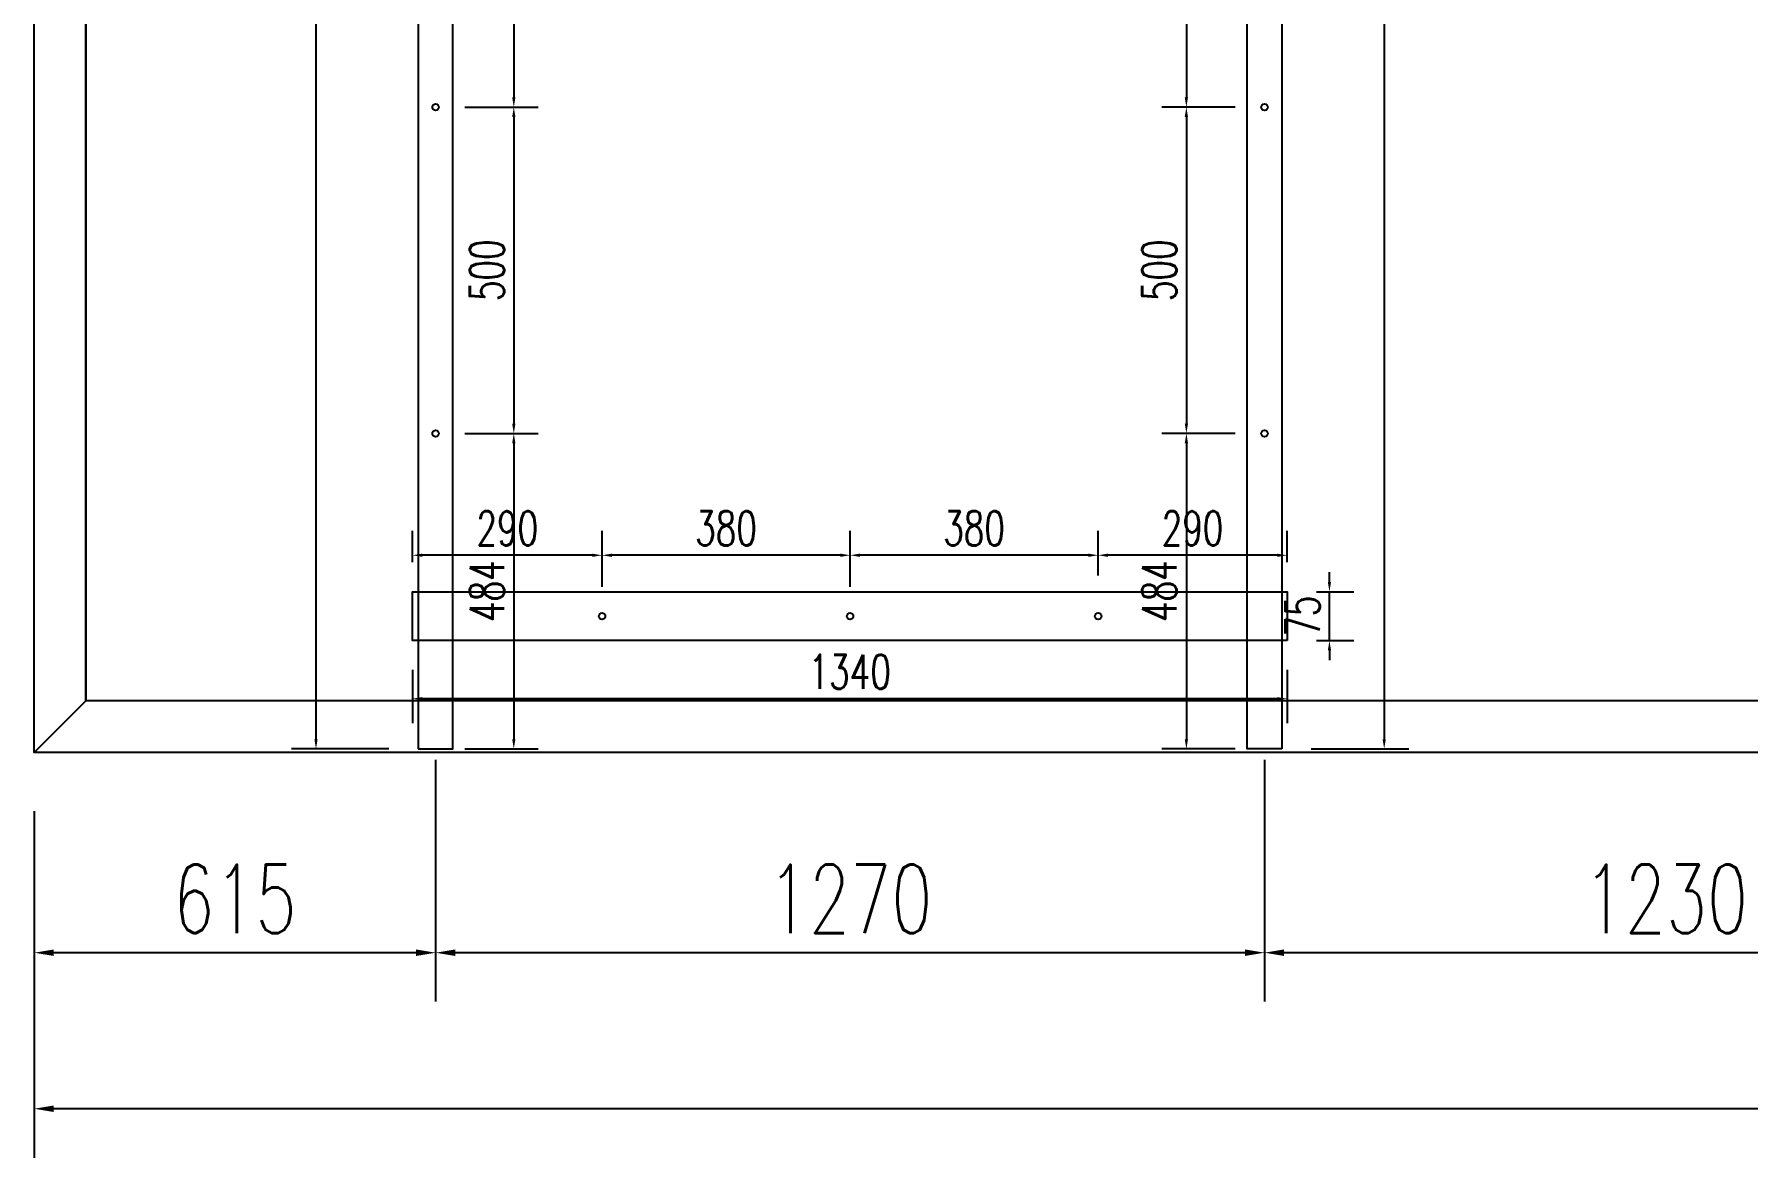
# Model space of a CAD drawing. Header units: millimetres. Extents: x 20612 to 158249, y -13511 to 156976.
# Drawn here: x 47063 to 49688, y 4858 to 6579 of the extents above; entities that cross this region are included whole.
import ezdxf

# ---------------------------------------------------------------- set-up
doc = ezdxf.new("R2010")
doc.units = ezdxf.units.MM
doc.header["$LTSCALE"] = 10
doc.layers.add('W-bridge approach引桥', color=4, linetype='Continuous')
doc.layers.add('W-STEEL_FRAME钢架', color=3, linetype='Continuous')
doc.styles.add('STANDARD_T3', font='simplex.shx', dxfattribs={"width": 0.7, "bigfont": 'hztxt.shx'})
doc.dimstyles.new('W&&15', dxfattribs={"dimtxt": 52.5, "dimasz": 15, "dimexe": 37.5, "dimexo": 45, "dimgap": 15, "dimtad": 1, "dimdec": 0, "dimzin": 0, "dimdsep": 46, "dimtxsty": 'STANDARD_T3', "dimcen": 0.09, "dimclrd": 1, "dimclre": 1, "dimclrt": 7, "dimazin": 2, "dimtfac": 1, "dimtdec": 0, "dimtix": 1, "dimtmove": 2, "dimatfit": 3, "dimfxl": 100, "dimtolj": 1, "dimtzin": 0, "dimarcsym": 0})
doc.dimstyles.new('W&&30', dxfattribs={"dimtxt": 105, "dimasz": 30, "dimexe": 75, "dimexo": 90, "dimgap": 30, "dimtad": 1, "dimdec": 0, "dimzin": 0, "dimdsep": 46, "dimtxsty": 'STANDARD_T3', "dimcen": 0.09, "dimclrd": 1, "dimclre": 1, "dimclrt": 7, "dimazin": 2, "dimtfac": 1, "dimtdec": 0, "dimtix": 1, "dimtmove": 2, "dimatfit": 3, "dimfxl": 100, "dimtolj": 1, "dimtzin": 0, "dimarcsym": 0})

# ---------------------------------------------------------------- blocks, each defined once
blk = doc.blocks.new('*D564')
at = {"color": 1, "lineweight": -2, "transparency": 16777216}
for p, q in [((48947.7, 5467.4), (48947.7, 5096.7)), ((50177.7, 5467.4), (50177.7, 5096.7)), ((50147.7, 5171.7), (48977.7, 5171.7))]:
    blk.add_line(p, q, dxfattribs=at)
at = {"color": 1, "transparency": 16777216}
for points in [[(48977.7, 5176.7), (48977.7, 5166.7), (48947.7, 5171.7)], [(50147.7, 5176.7), (50147.7, 5166.7), (50177.7, 5171.7)]]:
    blk.add_solid(points, dxfattribs=at)
at = {"layer": 'Defpoints', "color": 0, "transparency": 16777216}
for p in [(48947.7, 5557.4), (50177.7, 5557.4), (48947.7, 5171.7)]:
    blk.add_point(p, dxfattribs=at)
at = {"color": 7, "transparency": 16777216, "insert": (49562.7, 5254.2), "char_height": 105, "attachment_point": 5, "style": 'STANDARD_T3'}
blk.add_mtext('\\A1;1230', dxfattribs=at)
blk = doc.blocks.new('*D565')
at = {"color": 1, "lineweight": -2, "transparency": 16777216}
for p, q in [((47677.7, 5467.4), (47677.7, 5096.7)), ((48947.7, 5467.4), (48947.7, 5096.7)), ((48917.7, 5171.7), (47707.7, 5171.7))]:
    blk.add_line(p, q, dxfattribs=at)
at = {"color": 1, "transparency": 16777216}
for points in [[(47707.7, 5176.7), (47707.7, 5166.7), (47677.7, 5171.7)], [(48917.7, 5176.7), (48917.7, 5166.7), (48947.7, 5171.7)]]:
    blk.add_solid(points, dxfattribs=at)
at = {"layer": 'Defpoints', "color": 0, "transparency": 16777216}
for p in [(47677.7, 5557.4), (48947.7, 5557.4), (47677.7, 5171.7)]:
    blk.add_point(p, dxfattribs=at)
at = {"color": 7, "transparency": 16777216, "insert": (48312.7, 5254.2), "char_height": 105, "attachment_point": 5, "style": 'STANDARD_T3'}
blk.add_mtext('\\A1;1270', dxfattribs=at)
blk = doc.blocks.new('*D636')
at = {"color": 1, "lineweight": -2, "transparency": 16777216}
for p, q in [((47677.7, 5467.4), (47677.7, 5096.7)), ((47062.7, 5388.4), (47062.7, 5096.7)), ((47647.7, 5171.7), (47092.7, 5171.7))]:
    blk.add_line(p, q, dxfattribs=at)
at = {"color": 1, "transparency": 16777216}
for points in [[(47092.7, 5176.7), (47092.7, 5166.7), (47062.7, 5171.7)], [(47647.7, 5176.7), (47647.7, 5166.7), (47677.7, 5171.7)]]:
    blk.add_solid(points, dxfattribs=at)
at = {"layer": 'Defpoints', "color": 0, "transparency": 16777216}
for p in [(47677.7, 5557.4), (47062.7, 5478.4), (47062.7, 5171.7)]:
    blk.add_point(p, dxfattribs=at)
at = {"color": 7, "transparency": 16777216, "insert": (47370.2, 5254.2), "char_height": 105, "attachment_point": 5, "style": 'STANDARD_T3'}
blk.add_mtext('\\A1;615', dxfattribs=at)
blk = doc.blocks.new('*D637')
at = {"color": 1, "lineweight": -2, "transparency": 16777216}
for p, q in [((47062.7, 5388.4), (47062.7, 4857.6)), ((57042.7, 5388.4), (57042.7, 4857.6)), ((57012.7, 4932.6), (47092.7, 4932.6))]:
    blk.add_line(p, q, dxfattribs=at)
at = {"color": 1, "transparency": 16777216}
for points in [[(47092.7, 4937.6), (47092.7, 4927.6), (47062.7, 4932.6)], [(57012.7, 4937.6), (57012.7, 4927.6), (57042.7, 4932.6)]]:
    blk.add_solid(points, dxfattribs=at)
at = {"layer": 'Defpoints', "color": 0, "transparency": 16777216}
for p in [(47062.7, 5478.4), (57042.7, 5478.4), (47062.7, 4932.6)]:
    blk.add_point(p, dxfattribs=at)
at = {"color": 7, "transparency": 16777216, "insert": (52052.7, 5015.1), "char_height": 105, "attachment_point": 5, "style": 'STANDARD_T3'}
blk.add_mtext('\\A1;9980', dxfattribs=at)
blk = doc.blocks.new('*D619')
at = {"layer": 'Defpoints', "color": 0, "transparency": 16777216}
for p in [(47642.2, 5649.9), (48982.2, 5649.9), (47642.2, 5560.9)]:
    blk.add_point(p, dxfattribs=at)
at = {"layer": 'W-bridge approach引桥', "color": 1, "lineweight": -2, "transparency": 16777216}
for p, q in [((47642.2, 5604.9), (47642.2, 5523.4)), ((48982.2, 5604.9), (48982.2, 5523.4)), ((48967.2, 5560.9), (47657.2, 5560.9))]:
    blk.add_line(p, q, dxfattribs=at)
at = {"layer": 'W-bridge approach引桥', "color": 1, "transparency": 16777216}
for points in [[(47657.2, 5563.4), (47657.2, 5558.4), (47642.2, 5560.9)], [(48967.2, 5563.4), (48967.2, 5558.4), (48982.2, 5560.9)]]:
    blk.add_solid(points, dxfattribs=at)
at = {"layer": 'W-bridge approach引桥', "color": 7, "transparency": 16777216, "insert": (48312.2, 5602.1), "char_height": 52.5, "attachment_point": 5, "style": 'STANDARD_T3'}
blk.add_mtext('\\A1;1340', dxfattribs=at)
blk = doc.blocks.new('*D693')
at = {"layer": 'Defpoints', "color": 0, "transparency": 16777216}
for p in [(48692.7, 5780.7), (48982.2, 5724.9), (48692.7, 5704.9)]:
    blk.add_point(p, dxfattribs=at)
at = {"layer": 'W-bridge approach引桥', "color": 1, "lineweight": -2, "transparency": 16777216}
for p, q in [((48692.7, 5749.9), (48692.7, 5818.2)), ((48982.2, 5769.9), (48982.2, 5818.2)), ((48967.2, 5780.7), (48707.7, 5780.7))]:
    blk.add_line(p, q, dxfattribs=at)
at = {"layer": 'W-bridge approach引桥', "color": 1, "transparency": 16777216}
for points in [[(48707.7, 5783.2), (48707.7, 5778.2), (48692.7, 5780.7)], [(48967.2, 5783.2), (48967.2, 5778.2), (48982.2, 5780.7)]]:
    blk.add_solid(points, dxfattribs=at)
at = {"layer": 'W-bridge approach引桥', "color": 7, "transparency": 16777216, "insert": (48837.5, 5822), "char_height": 52.5, "attachment_point": 5, "style": 'STANDARD_T3'}
blk.add_mtext('\\A1;290', dxfattribs=at)
blk = doc.blocks.new('*D694')
at = {"layer": 'Defpoints', "color": 0, "transparency": 16777216}
for p in [(48312.7, 5780.7), (48692.7, 5704.9), (48312.7, 5687.4)]:
    blk.add_point(p, dxfattribs=at)
at = {"layer": 'W-bridge approach引桥', "color": 1, "lineweight": -2, "transparency": 16777216}
for p, q in [((48312.7, 5732.4), (48312.7, 5818.2)), ((48692.7, 5749.9), (48692.7, 5818.2)), ((48677.7, 5780.7), (48327.7, 5780.7))]:
    blk.add_line(p, q, dxfattribs=at)
at = {"layer": 'W-bridge approach引桥', "color": 1, "transparency": 16777216}
for points in [[(48327.7, 5783.2), (48327.7, 5778.2), (48312.7, 5780.7)], [(48677.7, 5783.2), (48677.7, 5778.2), (48692.7, 5780.7)]]:
    blk.add_solid(points, dxfattribs=at)
at = {"layer": 'W-bridge approach引桥', "color": 7, "transparency": 16777216, "insert": (48502.7, 5822), "char_height": 52.5, "attachment_point": 5, "style": 'STANDARD_T3'}
blk.add_mtext('\\A1;380', dxfattribs=at)
blk = doc.blocks.new('*D695')
at = {"layer": 'Defpoints', "color": 0, "transparency": 16777216}
for p in [(47932.7, 5780.7), (47932.7, 5687.4), (48312.7, 5687.4)]:
    blk.add_point(p, dxfattribs=at)
at = {"layer": 'W-bridge approach引桥', "color": 1, "lineweight": -2, "transparency": 16777216}
for p, q in [((47932.7, 5732.4), (47932.7, 5818.2)), ((48312.7, 5732.4), (48312.7, 5818.2)), ((48297.7, 5780.7), (47947.7, 5780.7))]:
    blk.add_line(p, q, dxfattribs=at)
at = {"layer": 'W-bridge approach引桥', "color": 1, "transparency": 16777216}
for points in [[(47947.7, 5783.2), (47947.7, 5778.2), (47932.7, 5780.7)], [(48297.7, 5783.2), (48297.7, 5778.2), (48312.7, 5780.7)]]:
    blk.add_solid(points, dxfattribs=at)
at = {"layer": 'W-bridge approach引桥', "color": 7, "transparency": 16777216, "insert": (48122.7, 5822), "char_height": 52.5, "attachment_point": 5, "style": 'STANDARD_T3'}
blk.add_mtext('\\A1;380', dxfattribs=at)
blk = doc.blocks.new('*D696')
at = {"layer": 'Defpoints', "color": 0, "transparency": 16777216}
for p in [(47642.2, 5780.7), (47642.2, 5724.9), (47932.7, 5687.4)]:
    blk.add_point(p, dxfattribs=at)
at = {"layer": 'W-bridge approach引桥', "color": 1, "lineweight": -2, "transparency": 16777216}
for p, q in [((47642.2, 5769.9), (47642.2, 5818.2)), ((47932.7, 5732.4), (47932.7, 5818.2)), ((47917.7, 5780.7), (47657.2, 5780.7))]:
    blk.add_line(p, q, dxfattribs=at)
at = {"layer": 'W-bridge approach引桥', "color": 1, "transparency": 16777216}
for points in [[(47657.2, 5783.2), (47657.2, 5778.2), (47642.2, 5780.7)], [(47917.7, 5783.2), (47917.7, 5778.2), (47932.7, 5780.7)]]:
    blk.add_solid(points, dxfattribs=at)
at = {"layer": 'W-bridge approach引桥', "color": 7, "transparency": 16777216, "insert": (47787.5, 5822), "char_height": 52.5, "attachment_point": 5, "style": 'STANDARD_T3'}
blk.add_mtext('\\A1;290', dxfattribs=at)
blk = doc.blocks.new('*D585')
at = {"layer": 'Defpoints', "color": 0, "transparency": 16777216}
for p in [(48982.2, 5724.9), (49047.2, 5724.9), (48982.2, 5649.9)]:
    blk.add_point(p, dxfattribs=at)
at = {"layer": 'W-bridge approach引桥', "color": 1, "lineweight": -2, "transparency": 16777216}
for p, q in [((49047.2, 5739.9), (49047.2, 5754.9)), ((49027.2, 5724.9), (49084.7, 5724.9)), ((49047.2, 5649.9), (49047.2, 5724.9)), ((49027.2, 5649.9), (49084.7, 5649.9)), ((49047.2, 5634.9), (49047.2, 5619.9))]:
    blk.add_line(p, q, dxfattribs=at)
at = {"layer": 'W-bridge approach引桥', "color": 1, "transparency": 16777216}
for points in [[(49044.7, 5739.9), (49049.7, 5739.9), (49047.2, 5724.9)], [(49044.7, 5634.9), (49049.7, 5634.9), (49047.2, 5649.9)]]:
    blk.add_solid(points, dxfattribs=at)
at = {"layer": 'W-bridge approach引桥', "color": 7, "transparency": 16777216, "insert": (49006, 5687.4), "char_height": 52.5, "attachment_point": 5, "rotation": 90, "style": 'STANDARD_T3'}
blk.add_mtext('\\A1;75', dxfattribs=at)
blk = doc.blocks.new('*D697')
at = {"layer": 'Defpoints', "color": 0, "transparency": 16777216}
for p in [(48974.2, 8472.9), (48974.2, 5483.9), (49131.1, 5483.9)]:
    blk.add_point(p, dxfattribs=at)
at = {"layer": 'W-bridge approach引桥', "color": 1, "lineweight": -2, "transparency": 16777216}
for p, q in [((49019.2, 8472.9), (49168.6, 8472.9)), ((49131.1, 8457.9), (49131.1, 5498.9)), ((49019.2, 5483.9), (49168.6, 5483.9))]:
    blk.add_line(p, q, dxfattribs=at)
at = {"layer": 'W-bridge approach引桥', "color": 1, "transparency": 16777216}
for points in [[(49128.6, 8457.9), (49133.6, 8457.9), (49131.1, 8472.9)], [(49128.6, 5498.9), (49133.6, 5498.9), (49131.1, 5483.9)]]:
    blk.add_solid(points, dxfattribs=at)
at = {"layer": 'W-bridge approach引桥', "color": 7, "transparency": 16777216, "insert": (49089.9, 6978.4), "char_height": 52.5, "attachment_point": 5, "rotation": 90, "style": 'STANDARD_T3'}
blk.add_mtext('\\A1;2989', dxfattribs=at)
blk = doc.blocks.new('*D700')
at = {"layer": 'Defpoints', "color": 0, "transparency": 16777216}
for p in [(48947.7, 7489.4), (48828, 6467.4), (48947.7, 6467.4)]:
    blk.add_point(p, dxfattribs=at)
at = {"layer": 'W-bridge approach引桥', "color": 1, "lineweight": -2, "transparency": 16777216}
for p, q in [((48902.7, 7489.4), (48790.5, 7489.4)), ((48828, 7474.4), (48828, 6482.4)), ((48902.7, 6467.4), (48790.5, 6467.4))]:
    blk.add_line(p, q, dxfattribs=at)
at = {"layer": 'W-bridge approach引桥', "color": 1, "transparency": 16777216}
for points in [[(48825.5, 7474.4), (48830.5, 7474.4), (48828, 7489.4)], [(48825.5, 6482.4), (48830.5, 6482.4), (48828, 6467.4)]]:
    blk.add_solid(points, dxfattribs=at)
at = {"layer": 'W-bridge approach引桥', "color": 7, "transparency": 16777216, "insert": (48786.7, 6978.4), "char_height": 52.5, "attachment_point": 5, "rotation": 90, "style": 'STANDARD_T3'}
blk.add_mtext('\\A1;1022', dxfattribs=at)
blk = doc.blocks.new('*D701')
at = {"layer": 'Defpoints', "color": 0, "transparency": 16777216}
for p in [(48947.7, 6467.4), (48828, 5967.4), (48947.7, 5967.4)]:
    blk.add_point(p, dxfattribs=at)
at = {"layer": 'W-bridge approach引桥', "color": 1, "lineweight": -2, "transparency": 16777216}
for p, q in [((48902.7, 6467.4), (48790.5, 6467.4)), ((48828, 6452.4), (48828, 5982.4)), ((48902.7, 5967.4), (48790.5, 5967.4))]:
    blk.add_line(p, q, dxfattribs=at)
at = {"layer": 'W-bridge approach引桥', "color": 1, "transparency": 16777216}
for points in [[(48825.5, 6452.4), (48830.5, 6452.4), (48828, 6467.4)], [(48825.5, 5982.4), (48830.5, 5982.4), (48828, 5967.4)]]:
    blk.add_solid(points, dxfattribs=at)
at = {"layer": 'W-bridge approach引桥', "color": 7, "transparency": 16777216, "insert": (48786.7, 6217.4), "char_height": 52.5, "attachment_point": 5, "rotation": 90, "style": 'STANDARD_T3'}
blk.add_mtext('\\A1;500', dxfattribs=at)
blk = doc.blocks.new('*D702')
at = {"layer": 'Defpoints', "color": 0, "transparency": 16777216}
for p in [(48947.7, 5967.4), (48828, 5483.9), (48947.7, 5483.9)]:
    blk.add_point(p, dxfattribs=at)
at = {"layer": 'W-bridge approach引桥', "color": 1, "lineweight": -2, "transparency": 16777216}
for p, q in [((48902.7, 5967.4), (48790.5, 5967.4)), ((48828, 5952.4), (48828, 5498.9)), ((48902.7, 5483.9), (48790.5, 5483.9))]:
    blk.add_line(p, q, dxfattribs=at)
at = {"layer": 'W-bridge approach引桥', "color": 1, "transparency": 16777216}
for points in [[(48825.5, 5952.4), (48830.5, 5952.4), (48828, 5967.4)], [(48825.5, 5498.9), (48830.5, 5498.9), (48828, 5483.9)]]:
    blk.add_solid(points, dxfattribs=at)
at = {"layer": 'W-bridge approach引桥', "color": 7, "transparency": 16777216, "insert": (48786.7, 5725.7), "char_height": 52.5, "attachment_point": 5, "rotation": 90, "style": 'STANDARD_T3'}
blk.add_mtext('\\A1;484', dxfattribs=at)
blk = doc.blocks.new('*D704')
at = {"layer": 'Defpoints', "color": 0, "transparency": 16777216}
for p in [(47651.2, 8472.9), (47494.4, 5483.9), (47651.2, 5483.9)]:
    blk.add_point(p, dxfattribs=at)
at = {"layer": 'W-bridge approach引桥', "color": 1, "lineweight": -2, "transparency": 16777216}
for p, q in [((47606.2, 8472.9), (47456.9, 8472.9)), ((47494.4, 8457.9), (47494.4, 5498.9)), ((47606.2, 5483.9), (47456.9, 5483.9))]:
    blk.add_line(p, q, dxfattribs=at)
at = {"layer": 'W-bridge approach引桥', "color": 1, "transparency": 16777216}
for points in [[(47491.9, 8457.9), (47496.9, 8457.9), (47494.4, 8472.9)], [(47491.9, 5498.9), (47496.9, 5498.9), (47494.4, 5483.9)]]:
    blk.add_solid(points, dxfattribs=at)
at = {"layer": 'W-bridge approach引桥', "color": 7, "transparency": 16777216, "insert": (47453.1, 6978.4), "char_height": 52.5, "attachment_point": 5, "rotation": 90, "style": 'STANDARD_T3'}
blk.add_mtext('\\A1;2989', dxfattribs=at)
blk = doc.blocks.new('*D707')
at = {"layer": 'Defpoints', "color": 0, "transparency": 16777216}
for p in [(47677.7, 7489.4), (47677.7, 6467.4), (47797.5, 6467.4)]:
    blk.add_point(p, dxfattribs=at)
at = {"layer": 'W-bridge approach引桥', "color": 1, "lineweight": -2, "transparency": 16777216}
for p, q in [((47722.7, 7489.4), (47835, 7489.4)), ((47797.5, 7474.4), (47797.5, 6482.4)), ((47722.7, 6467.4), (47835, 6467.4))]:
    blk.add_line(p, q, dxfattribs=at)
at = {"layer": 'W-bridge approach引桥', "color": 1, "transparency": 16777216}
for points in [[(47795, 7474.4), (47800, 7474.4), (47797.5, 7489.4)], [(47795, 6482.4), (47800, 6482.4), (47797.5, 6467.4)]]:
    blk.add_solid(points, dxfattribs=at)
at = {"layer": 'W-bridge approach引桥', "color": 7, "transparency": 16777216, "insert": (47756.3, 6978.4), "char_height": 52.5, "attachment_point": 5, "rotation": 90, "style": 'STANDARD_T3'}
blk.add_mtext('\\A1;1022', dxfattribs=at)
blk = doc.blocks.new('*D708')
at = {"layer": 'Defpoints', "color": 0, "transparency": 16777216}
for p in [(47677.7, 6467.4), (47677.7, 5967.4), (47797.5, 5967.4)]:
    blk.add_point(p, dxfattribs=at)
at = {"layer": 'W-bridge approach引桥', "color": 1, "lineweight": -2, "transparency": 16777216}
for p, q in [((47722.7, 6467.4), (47835, 6467.4)), ((47797.5, 6452.4), (47797.5, 5982.4)), ((47722.7, 5967.4), (47835, 5967.4))]:
    blk.add_line(p, q, dxfattribs=at)
at = {"layer": 'W-bridge approach引桥', "color": 1, "transparency": 16777216}
for points in [[(47795, 6452.4), (47800, 6452.4), (47797.5, 6467.4)], [(47795, 5982.4), (47800, 5982.4), (47797.5, 5967.4)]]:
    blk.add_solid(points, dxfattribs=at)
at = {"layer": 'W-bridge approach引桥', "color": 7, "transparency": 16777216, "insert": (47756.3, 6217.4), "char_height": 52.5, "attachment_point": 5, "rotation": 90, "style": 'STANDARD_T3'}
blk.add_mtext('\\A1;500', dxfattribs=at)
blk = doc.blocks.new('*D709')
at = {"layer": 'Defpoints', "color": 0, "transparency": 16777216}
for p in [(47677.7, 5967.4), (47677.7, 5483.9), (47797.5, 5483.9)]:
    blk.add_point(p, dxfattribs=at)
at = {"layer": 'W-bridge approach引桥', "color": 1, "lineweight": -2, "transparency": 16777216}
for p, q in [((47722.7, 5967.4), (47835, 5967.4)), ((47797.5, 5952.4), (47797.5, 5498.9)), ((47722.7, 5483.9), (47835, 5483.9))]:
    blk.add_line(p, q, dxfattribs=at)
at = {"layer": 'W-bridge approach引桥', "color": 1, "transparency": 16777216}
for points in [[(47795, 5952.4), (47800, 5952.4), (47797.5, 5967.4)], [(47795, 5498.9), (47800, 5498.9), (47797.5, 5483.9)]]:
    blk.add_solid(points, dxfattribs=at)
at = {"layer": 'W-bridge approach引桥', "color": 7, "transparency": 16777216, "insert": (47756.3, 5725.7), "char_height": 52.5, "attachment_point": 5, "rotation": 90, "style": 'STANDARD_T3'}
blk.add_mtext('\\A1;484', dxfattribs=at)

msp = doc.modelspace()

# ---------------------------------------------------------------- linework, layer by layer
at = {"layer": 'W-bridge approach引桥'}
for centre in [(47677.7, 6467.4), (48947.7, 6467.4), (47677.7, 5967.4), (48947.7, 5967.4), (47932.7, 5687.4), (48312.7, 5687.4), (48692.7, 5687.4)]:
    msp.add_circle(centre, 5, dxfattribs=at)
at = {"layer": 'W-STEEL_FRAME钢架'}
for points in [[(57042.7, 5478.4), (47062.7, 5478.4), (47062.7, 8478.4), (57042.7, 8478.4)], [(47141.7, 5557.4), (47062.7, 5478.4), (47062.7, 8478.4), (47141.7, 8399.4)], [(47651.2, 5483.9), (47704.2, 5483.9), (47704.2, 8472.9), (47651.2, 8472.9)], [(48974.2, 5483.9), (48921.2, 5483.9), (48921.2, 8472.9), (48974.2, 8472.9)], [(56963.7, 5557.4), (47141.7, 5557.4), (47141.7, 8399.4), (56963.7, 8399.4)]]:
    msp.add_lwpolyline(points, close=True, dxfattribs=at)
at = {"layer": 'W-STEEL_FRAME钢架', "color": 2}
msp.add_lwpolyline([(48982.2, 5649.9), (47642.2, 5649.9), (47642.2, 5724.9), (48982.2, 5724.9)], close=True, dxfattribs=at)

# ---------------------------------------------------------------- dimensions: what is measured, and where the dimension line sits
for base, p1, p2, picture, middle in [((47062.7, 5171.7), (47677.7, 5557.4), (47062.7, 5478.4), '*D636', (47370.2, 5254.2)), ((47677.7, 5171.7), (48947.7, 5557.4), (47677.7, 5557.4), '*D565', (48312.7, 5254.2)), ((48947.7, 5171.7), (50177.7, 5557.4), (48947.7, 5557.4), '*D564', (49562.7, 5254.2)), ((47062.7, 4932.6), (57042.7, 5478.4), (47062.7, 5478.4), '*D637', (52052.7, 5015.1))]:
    dim = msp.add_linear_dim(base=base, p1=p1, p2=p2, angle=180, dimstyle='W&&30')
    dim.commit()
    dim.dimension.update_dxf_attribs({"geometry": picture, "text_midpoint": middle})
at = {"layer": 'W-bridge approach引桥'}
for base, p1, p2, angle, picture, middle in [((47494.4, 5483.9), (47651.2, 8472.9), (47651.2, 5483.9), 270, '*D704', (47453.1, 6978.4)), ((49131.1, 5483.9), (48974.2, 8472.9), (48974.2, 5483.9), 270, '*D697', (49089.9, 6978.4)), ((47797.5, 6467.4), (47677.7, 7489.4), (47677.7, 6467.4), 270, '*D707', (47756.3, 6978.4)), ((48828, 6467.4), (48947.7, 7489.4), (48947.7, 6467.4), 270, '*D700', (48786.7, 6978.4)), ((47797.5, 5967.4), (47677.7, 6467.4), (47677.7, 5967.4), 270, '*D708', (47756.3, 6217.4)), ((48828, 5967.4), (48947.7, 6467.4), (48947.7, 5967.4), 270, '*D701', (48786.7, 6217.4)), ((47797.5141586, 5483.9341493), (47677.7460281, 5967.4341493), (47677.7460281, 5483.9341493), 270, '*D709', (47756.2641586, 5725.6841493)), ((48827.9778975, 5483.9341493), (48947.7460281, 5967.4341493), (48947.7460281, 5483.9341493), 270, '*D702', (48786.7278975, 5725.6841493)), ((47932.7, 5780.7), (48312.7, 5687.4), (47932.7, 5687.4), 180, '*D695', (48122.7, 5822)), ((48312.7, 5780.7), (48692.7, 5704.9), (48312.7, 5687.4), 180, '*D694', (48502.7, 5822)), ((48692.7460281, 5780.7300053), (48982.2460281, 5724.9341493), (48692.7460281, 5704.9341493), 180, '*D693', (48837.4960281, 5821.9800053)), ((49047.2, 5724.9), (48982.2, 5649.9), (48982.2, 5724.9), 90, '*D585', (49006, 5687.4)), ((47642.2, 5560.9), (48982.2, 5649.9), (47642.2, 5649.9), 180, '*D619', (48312.2, 5602.1))]:
    dim = msp.add_linear_dim(base=base, p1=p1, p2=p2, angle=angle, dimstyle='W&&15', dxfattribs=at)
    dim.commit()
    dim.dimension.update_dxf_attribs({"geometry": picture, "text_midpoint": middle})
dim = msp.add_linear_dim(base=(47642.2, 5780.7), p1=(47932.7, 5687.4), p2=(47642.2, 5724.9), angle=180, text='290', dimstyle='W&&15', dxfattribs=at)
dim.commit()
dim.dimension.update_dxf_attribs({"geometry": '*D696', "text_midpoint": (47787.5, 5822)})

doc.saveas('drawing.dxf')
